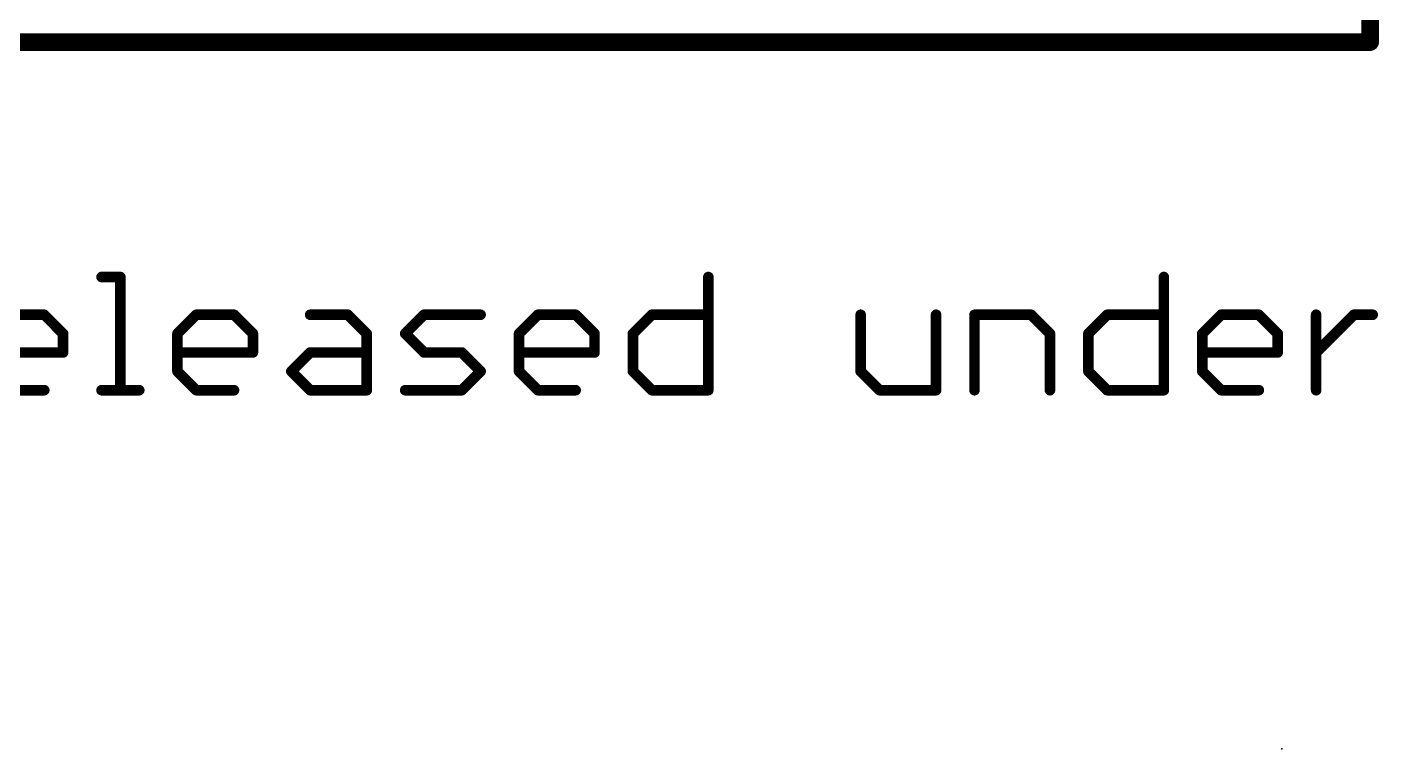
# Model space of a CAD drawing. Extents: x -10 to 108, y -11 to 39.
# Drawn here: x 3.55 to 22.99, y -10.16 to 0.22 of the extents above; entities that cross this region are included whole.
import ezdxf

# ---------------------------------------------------------------- set-up
doc = ezdxf.new("R2010")
doc.units = 0
for name, color, linetype in [('1', 12, 'CONTINUOUS'), ('16', 132, 'CONTINUOUS'), ('20', 53, 'CONTINUOUS'), ('23', 53, 'CONTINUOUS'), ('51', 53, 'CONTINUOUS')]:
    doc.layers.add(name, color=color, linetype=linetype)

msp = doc.modelspace()

# ---------------------------------------------------------------- linework, layer by layer
at = {"layer": '1', "const_width": 0.254}
for points in [[(22.86, 30.48), (22.86, 0)], [(22.86, 0), (0, 0)]]:
    msp.add_lwpolyline(points, dxfattribs=at)
at = {"layer": '1', "const_width": 0.127}
for points in [[(22.7965, 0, 1), (22.9235, 0)], [(22.86, -0.0635, 1), (22.86, 0.0635)]]:
    msp.add_lwpolyline(points, format="xyb", dxfattribs=at)
at = {"layer": '16', "const_width": 0.254}
for points in [[(22.86, 0), (22.86, 30.48)], [(0, 0), (22.86, 0)]]:
    msp.add_lwpolyline(points, dxfattribs=at)
at = {"layer": '16', "const_width": 0.127}
for points in [[(22.7965, 0, 1), (22.9235, 0)], [(22.86, -0.0635, 1), (22.86, 0.0635)]]:
    msp.add_lwpolyline(points, format="xyb", dxfattribs=at)
at = {"layer": '20', "const_width": 0.2032}
for points in [[(22.86, 0), (22.86, 30.48)], [(0, 0), (22.86, 0)]]:
    msp.add_lwpolyline(points, dxfattribs=at)
at = {"layer": '20', "const_width": 0.1016}
for points in [[(22.8092, 0, 1), (22.9108, 0)], [(22.86, -0.0508, 1), (22.86, 0.0508)]]:
    msp.add_lwpolyline(points, format="xyb", dxfattribs=at)
at = {"layer": '23'}
msp.add_point((21.59, -10.16), dxfattribs=at)
at = {"layer": '51', "const_width": 0.1524}
for points in [[(4.6205, -3.3768), (4.8917, -3.3768)], [(4.8917, -3.3768), (4.8917, -5.0038)], [(13.3452, -3.3768), (13.3452, -5.0038)], [(19.8939, -3.3768), (19.8939, -5.0038)], [(3.2545, -3.9191), (3.7969, -3.9191)], [(3.7969, -3.9191), (4.068, -4.1903)], [(5.7119, -4.1903), (5.9831, -3.9191)], [(5.9831, -3.9191), (6.5254, -3.9191)], [(6.5254, -3.9191), (6.7966, -4.1903)], [(7.6203, -3.9191), (8.1626, -3.9191)], [(8.1626, -3.9191), (8.4338, -4.1903)], [(8.9863, -4.1903), (9.2574, -3.9191)], [(9.2574, -3.9191), (10.0709, -3.9191)], [(10.6234, -4.1903), (10.8946, -3.9191)], [(10.8946, -3.9191), (11.4369, -3.9191)], [(11.4369, -3.9191), (11.7081, -4.1903)], [(12.2606, -4.1903), (12.5317, -3.9191)], [(12.5317, -3.9191), (13.3452, -3.9191)], [(15.5349, -3.9191), (15.5349, -4.7326)], [(16.6195, -5.0038), (16.6195, -3.9191)], [(17.172, -5.0038), (17.172, -3.9191)], [(17.172, -3.9191), (17.9855, -3.9191)], [(17.9855, -3.9191), (18.2567, -4.1903)], [(18.8092, -4.1903), (19.0804, -3.9191)], [(19.0804, -3.9191), (19.8939, -3.9191)], [(20.4464, -4.1903), (20.7175, -3.9191)], [(20.7175, -3.9191), (21.2599, -3.9191)], [(21.2599, -3.9191), (21.531, -4.1903)], [(22.0835, -5.0038), (22.0835, -3.9191)], [(22.0835, -4.4615), (22.6258, -3.9191)], [(22.6258, -3.9191), (22.897, -3.9191)], [(4.068, -4.1903), (4.068, -4.4615)], [(5.7119, -4.7326), (5.7119, -4.1903)], [(6.7966, -4.1903), (6.7966, -4.4615)], [(8.4338, -4.1903), (8.4338, -5.0038)], [(9.2574, -4.4615), (8.9863, -4.1903)], [(10.6234, -4.7326), (10.6234, -4.1903)], [(11.7081, -4.1903), (11.7081, -4.4615)], [(12.2606, -4.7326), (12.2606, -4.1903)], [(18.2567, -4.1903), (18.2567, -5.0038)], [(18.8092, -4.7326), (18.8092, -4.1903)], [(20.4464, -4.7326), (20.4464, -4.1903)], [(21.531, -4.1903), (21.531, -4.4615)], [(4.068, -4.4615), (2.9834, -4.4615)], [(6.7966, -4.4615), (5.7119, -4.4615)], [(7.3491, -4.7326), (7.6203, -4.4615)], [(7.6203, -4.4615), (8.4338, -4.4615)], [(9.7998, -4.4615), (9.2574, -4.4615)], [(10.0709, -4.7326), (9.7998, -4.4615)], [(11.7081, -4.4615), (10.6234, -4.4615)], [(21.531, -4.4615), (20.4464, -4.4615)], [(5.9831, -5.0038), (5.7119, -4.7326)], [(7.6203, -5.0038), (7.3491, -4.7326)], [(9.7998, -5.0038), (10.0709, -4.7326)], [(10.8946, -5.0038), (10.6234, -4.7326)], [(12.5317, -5.0038), (12.2606, -4.7326)], [(15.5349, -4.7326), (15.8061, -5.0038)], [(19.0804, -5.0038), (18.8092, -4.7326)], [(20.7175, -5.0038), (20.4464, -4.7326)], [(3.7969, -5.0038), (3.2545, -5.0038)], [(4.6205, -5.0038), (5.1628, -5.0038)], [(6.5254, -5.0038), (5.9831, -5.0038)], [(8.4338, -5.0038), (7.6203, -5.0038)], [(8.9863, -5.0038), (9.7998, -5.0038)], [(11.4369, -5.0038), (10.8946, -5.0038)], [(13.3452, -5.0038), (12.5317, -5.0038)], [(15.8061, -5.0038), (16.6195, -5.0038)], [(19.8939, -5.0038), (19.0804, -5.0038)], [(21.2599, -5.0038), (20.7175, -5.0038)]]:
    msp.add_lwpolyline(points, dxfattribs=at)
at = {"layer": '51', "const_width": 0.0762}
for points in [[(4.6205, -3.3387, 1), (4.6205, -3.4149)], [(4.9298, -3.3768, 1), (4.8536, -3.3768)], [(4.8917, -3.4149, 1), (4.8917, -3.3387)], [(13.3833, -3.3768, 1), (13.3071, -3.3768)], [(19.932, -3.3768, 1), (19.8558, -3.3768)], [(3.8238, -3.8922, 1), (3.7699, -3.9461)], [(3.7969, -3.9572, 1), (3.7969, -3.881)], [(5.9831, -3.881, 1), (5.9831, -3.9572)], [(6.0101, -3.9461, 1), (5.9562, -3.8922)], [(6.5524, -3.8922, 1), (6.4985, -3.9461)], [(6.5254, -3.9572, 1), (6.5254, -3.881)], [(7.6203, -3.881, 1), (7.6203, -3.9572)], [(8.1895, -3.8922, 1), (8.1357, -3.9461)], [(8.1626, -3.9572, 1), (8.1626, -3.881)], [(9.2574, -3.881, 1), (9.2574, -3.9572)], [(9.2844, -3.9461, 1), (9.2305, -3.8922)], [(10.0709, -3.9572, 1), (10.0709, -3.881)], [(10.8946, -3.881, 1), (10.8946, -3.9572)], [(10.9215, -3.9461, 1), (10.8676, -3.8922)], [(11.4639, -3.8922, 1), (11.41, -3.9461)], [(11.4369, -3.9572, 1), (11.4369, -3.881)], [(12.5317, -3.881, 1), (12.5317, -3.9572)], [(12.5587, -3.9461, 1), (12.5048, -3.8922)], [(13.3452, -3.9572, 1), (13.3452, -3.881)], [(15.573, -3.9191, 1), (15.4968, -3.9191)], [(16.6576, -3.9191, 1), (16.5814, -3.9191)], [(17.2101, -3.9191, 1), (17.1339, -3.9191)], [(17.172, -3.881, 1), (17.172, -3.9572)], [(18.0125, -3.8922, 1), (17.9586, -3.9461)], [(17.9855, -3.9572, 1), (17.9855, -3.881)], [(19.0804, -3.881, 1), (19.0804, -3.9572)], [(19.1073, -3.9461, 1), (19.0534, -3.8922)], [(19.8939, -3.9572, 1), (19.8939, -3.881)], [(20.7175, -3.881, 1), (20.7175, -3.9572)], [(20.7445, -3.9461, 1), (20.6906, -3.8922)], [(21.2868, -3.8922, 1), (21.2329, -3.9461)], [(21.2599, -3.9572, 1), (21.2599, -3.881)], [(22.1216, -3.9191, 1), (22.0454, -3.9191)], [(22.6258, -3.881, 1), (22.6258, -3.9572)], [(22.6528, -3.9461, 1), (22.5989, -3.8922)], [(22.897, -3.9572, 1), (22.897, -3.881)], [(4.1061, -4.1903, 1), (4.0299, -4.1903)], [(4.0411, -4.2172, 1), (4.095, -4.1634)], [(5.75, -4.1903, 1), (5.6738, -4.1903)], [(5.685, -4.1634, 1), (5.7389, -4.2172)], [(6.8347, -4.1903, 1), (6.7585, -4.1903)], [(6.7697, -4.2172, 1), (6.8236, -4.1634)], [(8.4719, -4.1903, 1), (8.3957, -4.1903)], [(8.4068, -4.2172, 1), (8.4607, -4.1634)], [(9.0132, -4.1634, 1), (8.9593, -4.2172)], [(8.9593, -4.1634, 1), (9.0132, -4.2172)], [(10.6615, -4.1903, 1), (10.5853, -4.1903)], [(10.5965, -4.1634, 1), (10.6504, -4.2172)], [(11.7462, -4.1903, 1), (11.67, -4.1903)], [(11.6811, -4.2172, 1), (11.735, -4.1634)], [(12.2987, -4.1903, 1), (12.2225, -4.1903)], [(12.2336, -4.1634, 1), (12.2875, -4.2172)], [(18.2948, -4.1903, 1), (18.2186, -4.1903)], [(18.2298, -4.2172, 1), (18.2836, -4.1634)], [(18.8473, -4.1903, 1), (18.7711, -4.1903)], [(18.7823, -4.1634, 1), (18.8361, -4.2172)], [(20.4845, -4.1903, 1), (20.4083, -4.1903)], [(20.4194, -4.1634, 1), (20.4733, -4.2172)], [(21.5691, -4.1903, 1), (21.4929, -4.1903)], [(21.5041, -4.2172, 1), (21.558, -4.1634)], [(4.0299, -4.4615, 1), (4.1061, -4.4615)], [(4.068, -4.4996, 1), (4.068, -4.4234)], [(5.7119, -4.4234, 1), (5.7119, -4.4996)], [(6.7585, -4.4615, 1), (6.8347, -4.4615)], [(6.7966, -4.4996, 1), (6.7966, -4.4234)], [(7.6203, -4.4234, 1), (7.6203, -4.4996)], [(7.6472, -4.4884, 1), (7.5933, -4.4345)], [(8.4338, -4.4996, 1), (8.4338, -4.4234)], [(9.2574, -4.4234, 1), (9.2574, -4.4996)], [(9.2305, -4.4884, 1), (9.2844, -4.4345)], [(9.8267, -4.4345, 1), (9.7728, -4.4884)], [(9.7998, -4.4996, 1), (9.7998, -4.4234)], [(10.6234, -4.4234, 1), (10.6234, -4.4996)], [(11.67, -4.4615, 1), (11.7462, -4.4615)], [(11.7081, -4.4996, 1), (11.7081, -4.4234)], [(20.4464, -4.4234, 1), (20.4464, -4.4996)], [(21.4929, -4.4615, 1), (21.5691, -4.4615)], [(21.531, -4.4996, 1), (21.531, -4.4234)], [(22.0566, -4.4345, 1), (22.1105, -4.4884)], [(5.7389, -4.7057, 1), (5.685, -4.7596)], [(7.376, -4.7057, 1), (7.3222, -4.7596)], [(10.0979, -4.7596, 1), (10.044, -4.7057)], [(10.6504, -4.7057, 1), (10.5965, -4.7596)], [(12.2875, -4.7057, 1), (12.2336, -4.7596)], [(15.5618, -4.7057, 1), (15.5079, -4.7596)], [(18.8361, -4.7057, 1), (18.7823, -4.7596)], [(20.4733, -4.7057, 1), (20.4194, -4.7596)], [(5.6738, -4.7326, 1), (5.75, -4.7326)], [(7.3222, -4.7057, 1), (7.376, -4.7596)], [(10.044, -4.7596, 1), (10.0979, -4.7057)], [(10.5853, -4.7326, 1), (10.6615, -4.7326)], [(12.2225, -4.7326, 1), (12.2987, -4.7326)], [(15.4968, -4.7326, 1), (15.573, -4.7326)], [(18.7711, -4.7326, 1), (18.8473, -4.7326)], [(20.4083, -4.7326, 1), (20.4845, -4.7326)], [(3.7969, -5.0419, 1), (3.7969, -4.9657)], [(4.6205, -4.9657, 1), (4.6205, -5.0419)], [(4.8536, -5.0038, 1), (4.9298, -5.0038)], [(5.1628, -5.0419, 1), (5.1628, -4.9657)], [(5.9831, -4.9657, 1), (5.9831, -5.0419)], [(5.9562, -5.0307, 1), (6.0101, -4.9769)], [(6.5254, -5.0419, 1), (6.5254, -4.9657)], [(7.6203, -4.9657, 1), (7.6203, -5.0419)], [(7.5933, -5.0307, 1), (7.6472, -4.9769)], [(8.3957, -5.0038, 1), (8.4719, -5.0038)], [(8.4338, -5.0419, 1), (8.4338, -4.9657)], [(8.9863, -4.9657, 1), (8.9863, -5.0419)], [(9.7728, -4.9769, 1), (9.8267, -5.0307)], [(9.7998, -5.0419, 1), (9.7998, -4.9657)], [(10.8946, -4.9657, 1), (10.8946, -5.0419)], [(10.8676, -5.0307, 1), (10.9215, -4.9769)], [(11.4369, -5.0419, 1), (11.4369, -4.9657)], [(12.5317, -4.9657, 1), (12.5317, -5.0419)], [(12.5048, -5.0307, 1), (12.5587, -4.9769)], [(13.3071, -5.0038, 1), (13.3833, -5.0038)], [(13.3452, -5.0419, 1), (13.3452, -4.9657)], [(15.8061, -4.9657, 1), (15.8061, -5.0419)], [(15.7791, -5.0307, 1), (15.833, -4.9769)], [(16.5814, -5.0038, 1), (16.6576, -5.0038)], [(16.6195, -5.0419, 1), (16.6195, -4.9657)], [(17.1339, -5.0038, 1), (17.2101, -5.0038)], [(18.2186, -5.0038, 1), (18.2948, -5.0038)], [(19.0804, -4.9657, 1), (19.0804, -5.0419)], [(19.0534, -5.0307, 1), (19.1073, -4.9769)], [(19.8558, -5.0038, 1), (19.932, -5.0038)], [(19.8939, -5.0419, 1), (19.8939, -4.9657)], [(20.7175, -4.9657, 1), (20.7175, -5.0419)], [(20.6906, -5.0307, 1), (20.7445, -4.9769)], [(21.2599, -5.0419, 1), (21.2599, -4.9657)], [(22.0454, -5.0038, 1), (22.1216, -5.0038)]]:
    msp.add_lwpolyline(points, format="xyb", dxfattribs=at)

doc.saveas('drawing.dxf')
